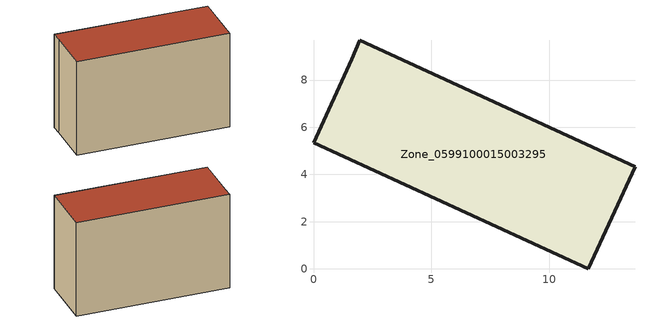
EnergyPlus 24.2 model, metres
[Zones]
Zone_0599100015003295
 floor ground (C_G): 1.97,9.69 13.63,4.33 11.65,0 0,5.33 1.63,8.88 z0.92
 wall outside (C_F): 1.63,8.88 0,5.33 11.65,0 13.63,4.33 1.97,9.69 1.63,8.88 z0.92:9.24
 roof outside (C_R): 13.63,4.33 1.97,9.69 1.63,8.88 0,5.33 11.65,0 z9.24
[BUILDING]
Pand.0599100015003295: North Axis=0; Terrain=City; Loads Convergence Tolerance Value=0.04; Temperature Convergence Tolerance Value=0.4; Solar Distribution=FullExterior; Maximum Number of Warmup Days=25; Minimum Number of Warmup Days=1
[Site:Location]
Rotterdam.The.Hague.AP_ZH_NLD Design_Conditions: Latitude=51.96; Longitude=4.45; Time Zone=1; Elevation=-4.5
[SITE:GROUNDTEMPERATURE:BUILDINGSURFACE]
18, 18, 18, 18, 18, 18, 18, 18, 18, 18, 18, 18
[MATERIAL] Thermal Absorptance=0.9; Solar Absorptance=0.7; Visible Absorptance=0.7
Name | Roughness | Thickness | Conductivity | Density | Specific Heat
G.TI.1965-1974 | MediumSmooth | 0.15 | 0.882353 | 540 | 1210
F.TI.1965-1974 | Rough | 0.3 | 0.697674 | 1920 | 840
R.TI.1965-1974 | MediumRough | 0.2 | 0.232558 | 1500 | 1000
[CONSTRUCTION]
C_G: G.TI.1965-1974
C_F: F.TI.1965-1974
C_R: R.TI.1965-1974
[ZONE]
Zone_0599100015003295: Type=1; Multiplier=1; Ceiling Height=Autocalculate; Volume=Autocalculate; Floor Area=autocalculate; Part of Total Floor Area=Yes
[ZONEINFILTRATION:DESIGNFLOWRATE]
Infil_Zone_0599100015003295: Zone or ZoneList or Space or SpaceList=Zone_0599100015003295; Schedule=AlwaysOn; Design Flow Rate Calculation Method=Flow/Area; Flow Rate per Floor Area=0.003; Constant Term Coefficient=1; Temperature Term Coefficient=0; Velocity Term Coefficient=0; Velocity Squared Term Coefficient=0
[HVACTEMPLATE:ZONE:IDEALLOADSAIRSYSTEM]
Zone_0599100015003295: Maximum Heating Supply Air Temperature=50; Minimum Cooling Supply Air Temperature=13; Maximum Heating Supply Air Humidity Ratio=0.0156; Minimum Cooling Supply Air Humidity Ratio=0.0077; Heating Limit=NoLimit; Cooling Limit=NoLimit; Dehumidification Control Type=ConstantSensibleHeatRatio; Cooling Sensible Heat Ratio=0.7; Dehumidification Setpoint=60; Humidification Control Type=None; Humidification Setpoint=30; Outdoor Air Method=None; Outdoor Air Flow Rate per Person=0.00944; Outdoor Air Flow Rate per Zone Floor Area=0; Outdoor Air Flow Rate per Zone=0; Demand Controlled Ventilation Type=None; Outdoor Air Economizer Type=NoEconomizer; Heat Recovery Type=None; Sensible Heat Recovery Effectiveness=0.7; Latent Heat Recovery Effectiveness=0.65
[ZONECONTROL:THERMOSTAT]
ThermostatControl_Zone_0599100015003295: Zone or ZoneList=Zone_0599100015003295; Control Type Schedule=DualSetpointControlType; Control 1=Thermostat_Zone_0599100015003295; Temperature Difference Between Cutout And Setpoint=0
[THERMOSTATSETPOINT:DUALSETPOINT]
Thermostat_Zone_0599100015003295: Heating Setpoint Temperature Schedule=HeatingSetpoint_Zone_0599100015003295; Cooling Setpoint Temperature Schedule=CoolingSetpoint_Zone_0599100015003295
[SCHEDULE:COMPACT]
HeatingSetpoint_Zone_0599100015003295: Through: 12/31, For: AllDays, Until: 24:00, 21
CoolingSetpoint_Zone_0599100015003295: Through: 12/31, For: AllDays, Until: 24:00, 24
DualSetpointControlType: Through: 12/31, For: AllDays, Until: 24:00, 4
AlwaysOn: Through: 12/31, For: AllDays, Until: 24:00, 1
